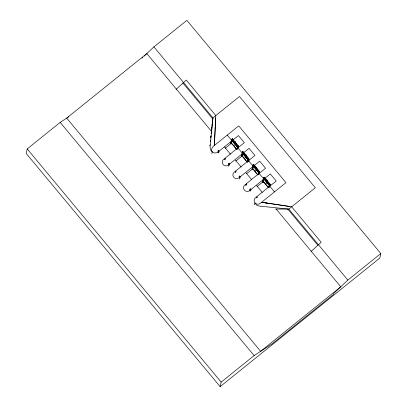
<?xml version="1.0" encoding="UTF-8"?>
<svg xmlns="http://www.w3.org/2000/svg" width="407" height="407" viewBox="0 0 407 407"><rect width="100%" height="100%" fill="white"/><g stroke="black" fill="none" stroke-linecap="round" stroke-linejoin="round"><path stroke-width="0.61" d="M234.722 142.857L235.226 142.511M234.793 142.419L234.707 142.709L235.241 142.445M256.451 168.534L256.079 168.635L255.952 168.284M256.034 168.172L256.4 167.908L256.374 168.356M266.916 181.39L266.722 180.774M267.043 181.105L267.048 180.754M266.865 180.698L266.575 181.252L267.078 181.313M210.343 141.626L210.551 139.754M210.755 137.876L210.958 136.004M211.233 133.501L212.937 117.872L239.443 96.525L315.318 187.749L288.812 209.096L275.493 209.045M210.704 137.693L210.912 135.806M211.192 133.293L211.401 131.405M211.609 129.523L211.818 127.635M212.098 125.122L212.235 123.865M212.515 121.352L212.652 120.096M255.978 168.366L256.339 168.417M68.742 116.784L60.165 122.38L27.213 148.921L26.196 153.459L220.146 386.65L379.787 258.079L380.804 253.541L186.854 20.35L153.902 46.891L144.17 56.095M209.763 145.833L210.002 144.755M211.859 153.653L212.245 151.918C210.836 150.041 212.016 147.38 213.644 146.052L238.721 125.855L285.953 182.651L260.882 202.844C256.649 207.112 251.043 200.493 256.161 197.161L256.751 197.873L257.463 197.298L256.873 196.586L276.216 181.008L270.314 173.911L263.863 179.1M218.086 152.264L218.498 150.442L219.088 151.15L218.813 152.366M218.096 152.946L218.371 151.73L217.781 151.017L218.498 150.442M224.72 159.468L224.99 158.252L244.332 142.674L238.426 135.577L219.088 151.15M237.83 148.107L238.319 145.92L232.417 138.823L231.659 139.433L230.683 143.803L231.664 139.428L237.566 146.535L236.955 149.262L237.546 146.403M231.97 139.25L237.907 146.322M232.056 139.108L231.039 143.579L231.303 143.9L231.079 143.488M231.145 143.493L232.092 139.087L237.978 146.261L232.021 139.138M231.303 143.9L232.417 138.823M231.776 142.17L232.265 139.983M232.697 140.191L236.986 145.589M228.851 164.438L229.126 163.222L229.716 163.929L229.441 165.145M228.592 166.331L228.999 164.509L228.408 163.797L229.126 163.222M236.859 149.196L237.474 146.459M237.25 148.967L237.861 146.23L237.54 146.489M237.317 148.972L238.288 145.884L237.678 148.621M235.348 172.247L235.617 171.032L254.96 155.454L249.059 148.352L242.608 153.546M242.684 151.887L241.666 156.359L241.931 156.68L241.707 156.268M241.773 156.273L242.72 151.867L248.626 158.969L248.102 161.177M241.931 156.68L243.045 151.602L248.947 158.71L248.194 159.315L247.583 162.042L248.26 158.664M242.893 152.762L242.002 156.619L241.672 156.293M239.479 177.213L239.754 175.997L240.344 176.709L240.069 177.925M239.219 179.111L239.626 177.284L239.036 176.577L239.754 175.997M248 161.197L248.489 159.01L248.168 159.269M247.98 161.411L248.916 158.664L248.336 161.437M245.838 185.633L246.245 183.806L265.588 168.228L259.686 161.131L253.235 166.326M259.574 171.484L253.673 164.377L252.92 164.993L251.943 169.363M259.234 171.82L253.276 164.698L252.294 169.139L252.559 169.454L253.413 165.629L252.594 169.429L252.299 169.073M250.107 189.993L250.381 188.777L250.971 189.489L250.697 190.705M249.984 191.28L250.254 190.064L249.664 189.352L250.381 188.777M258.119 174.751L258.852 171.469M258.333 174.272L258.959 171.383M258.506 174.522L259.183 171.795M258.73 173.957L259.549 171.444L258.964 174.211M254.37 204.767L254.762 203.032L256.868 205.311L258.969 206.059L288.812 209.096L347.848 280.077L333.694 293.472L333.481 294.444L272.41 343.63L254.116 355.57L221.164 382.112L220.146 386.65M256.603 197.802L256.873 196.586M269.866 184.595L263.904 177.472L262.927 181.853L263.222 182.204L264.331 177.193L263.548 177.773L262.571 182.138M263.029 181.827L263.884 178.001M269.882 184.524L263.975 177.427L262.922 181.914L263.187 182.234L264.301 177.157L270.202 184.264M264.581 178.525L270.441 185.821M268.747 187.53L269.393 184.768M268.961 187.052L269.465 184.707M269.236 186.971L269.744 184.564L269.424 184.829M269.236 187.281L270.177 184.218L269.561 186.955M245.446 155.169C245.589 156.293 246.098 154.721 245.625 155.143M255.906 170.782L255.53 170.813L255.596 170.457M234.808 142.704L234.773 143.045L235.175 143.01M245.268 158.013L244.912 158.048L244.968 157.682M234.63 145.248L234.284 145.268L234.34 144.902M266.504 183.598L266.158 183.593L266.224 183.236M267.012 181.329L265.369 179.472M141.957 58.191L142.842 57.351M176.119 89.296L186.289 80.077L215.802 115.563L214.362 145.472L215.69 117.949M311.024 251.495L321.194 242.277L291.677 206.787L261.599 202.264L267.14 203.144M231.695 139.464L232.443 138.858M231.273 142.791L236.726 149.354M225.229 148.199L231.466 143.233M233.491 142.608L234.401 141.875M237.566 146.535L238.319 145.92M242.292 152.213L243.076 151.638M242.597 152.025L248.591 158.989M229.716 163.929L242.129 153.932M241.9 155.571L247.354 162.134M235.857 160.979L242.094 156.013M244.119 155.388L245.029 154.65M248.255 160.195L242.409 153.169L247.899 159.702M240.344 176.709L252.757 166.707M252.528 168.35L257.982 174.908M246.484 173.753L252.722 168.793L257.809 174.908M252.559 169.454L252.335 169.042L253.347 164.647L259.254 171.744M258.796 172.049L259.117 171.79M259.574 171.479L258.821 172.09L252.92 164.983M250.971 189.489L263.385 179.487M263.156 181.13L268.574 187.719M257.112 186.533L263.324 181.532L268.437 187.688M263.187 182.234L262.963 181.822M270.202 184.254L269.449 184.87L263.548 177.762M347.848 280.077L380.804 253.541M256.12 167.974L256.405 167.964M218.371 151.73C214.982 155.011 209.747 151.384 210.063 147.258L212.937 117.872L153.902 46.891M228.999 164.509C224.766 168.778 219.159 162.159 224.272 158.827L224.862 159.539L225.58 158.959L224.99 158.252M239.626 177.284C235.394 181.558 229.787 174.934 234.9 171.606L235.495 172.319L236.208 171.739L235.617 171.032M250.254 190.064C246.021 194.337 240.415 187.713 245.533 184.386L246.123 185.093L246.835 184.519L246.245 183.806M261.599 202.264L289.28 206.43M256.415 168.279L256.471 168.04M242.613 151.953L248.514 159.056M253.24 164.733L259.162 171.876M263.868 177.513L269.775 184.61M233.877 141.611L235.058 143.03M237.815 146.342L238.558 147.482L237.769 146.535M243.717 153.444L245.294 155.337M246.082 156.283L247.263 157.702M248.443 159.122L249.186 160.261L243.279 153.164M253.953 165.746L257.102 169.531M258.282 170.955L259.814 173.041L253.912 165.939M267.73 182.311L270.487 185.623M248.194 159.315L242.292 152.208L241.315 156.583M227.259 135.088L231.98 140.766M237.886 147.868L242.216 153.073M248.514 160.643L252.844 165.853M259.142 173.423L263.471 178.627M269.77 186.203L274.491 191.88M182.84 82.936L212.815 118.981M287.764 209.091L317.745 245.136M231.832 143.671L236.553 149.354M242.063 155.978L247.181 162.128M231.044 143.518L231.339 143.869M211.879 131.807L146.825 53.587L66.697 118.116L260.648 351.307L340.771 286.777L276.124 209.045M224.486 146.958L230.586 154.294M235.465 160.16L241.153 167.002M246.037 172.868L251.724 179.716M256.608 185.582L262.296 192.425M60.165 122.38L254.116 355.57M27.213 148.921L221.164 382.112M234.941 141.85L235.404 141.875L234.941 141.85M245.569 154.629L246.032 154.655L245.569 154.629M256.196 167.409L256.659 167.45L256.196 167.394M266.824 180.189L267.287 180.225L266.829 180.174M231.817 140.364L237.663 147.39L231.817 140.364M253.073 165.919L258.918 172.944L253.073 165.919M263.7 178.698L269.546 185.724L263.7 178.698"/></g></svg>
